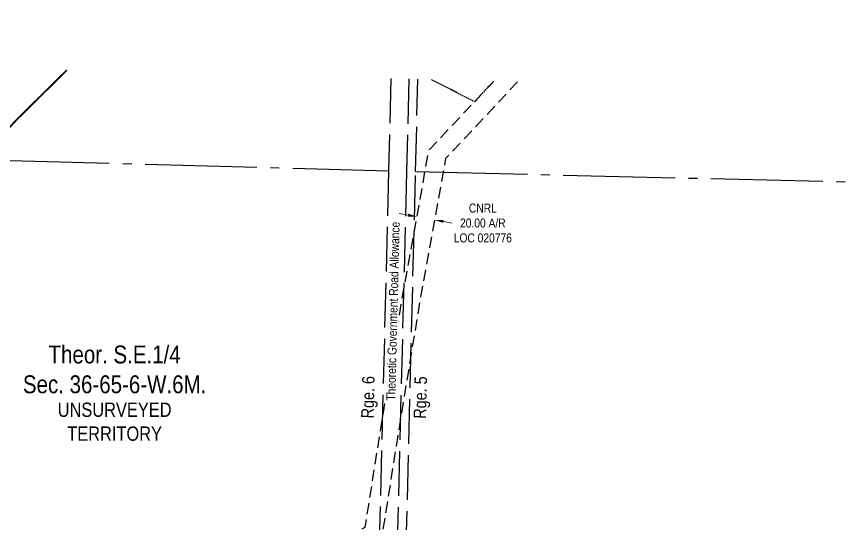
# Model space of a CAD drawing. Extents: x 383425 to 391668, y 6055101 to 6059545.
# Drawn here: x 386368 to 387293, y 6058963 to 6059529 of the extents above; entities that cross this region are included whole.
import ezdxf

# ---------------------------------------------------------------- set-up
doc = ezdxf.new("R2010")
doc.units = 0
doc.header["$LTSCALE"] = 5
doc.header["$PDMODE"] = 35
doc.header["$PDSIZE"] = 20
for name, pattern in [('DASHDOT2', [12.7, 6.35, -3.175, 0, -3.175]), ('foc-ACCESSROAD', [3.75, 2.5, -1.25]), ('foc-QUARTERLINE', [33, 25, -3, 2, -3]), ('foc-UNSURVEYED', [12.5, 10, -2.5]), ('WELLS', [0.5, 0.375, -0.125])]:
    doc.linetypes.add(name, pattern=pattern)
doc.layers.get('Defpoints').update_dxf_attribs({"color": 9})
for name, color, linetype in [('-WS', 115, 'WELLS'), ('AS-WILDLIFE', 131, 'DASHDOT2'), ('C-SYMBOL', 7, 'Continuous'), ('D-TXT', 6, 'Continuous'), ('F-AR', 190, 'foc-ACCESSROAD'), ('L-QSEC', 8, 'foc-QUARTERLINE'), ('L-ROAD-T', 7, 'Continuous'), ('L-UNS-T', 3, 'Continuous'), ('L-USEC', 7, 'foc-UNSURVEYED')]:
    doc.layers.add(name, color=color, linetype=linetype)
doc.layers.add('F-AR-T', color=190, linetype='Continuous', lineweight=9)
doc.styles.add('175L', font='ARIALN.TTF', dxfattribs={"height": 20})
doc.styles.add('80CG', font='ARIALN.TTF', dxfattribs={"height": 10})
doc.styles.add('80L', font='ARIALN.TTF', dxfattribs={"height": 10})
doc.dimstyles.new('Compass 5 000', dxfattribs={"dimscale": 5, "dimtxt": 9, "dimasz": 2, "dimexe": 0.2, "dimexo": 0.0625, "dimgap": 0.5, "dimtad": 0, "dimtih": 1, "dimtoh": 1, "dimzin": 0, "dimdsep": 46, "dimtxsty": '80CG', "dimcen": 0.1, "dimse1": 1, "dimse2": 1, "dimclrd": 256, "dimclrt": 256, "dimaunit": 1, "dimadec": 4, "dimazin": 0, "dimtfac": 0.06, "dimtofl": 0, "dimtmove": 0, "dimatfit": 1, "dimfxl": 0.2, "dimtolj": 1, "dimtzin": 0, "dimlwd": -1, "dimarcsym": 0})

# ---------------------------------------------------------------- blocks, each defined once
blk = doc.blocks.new('*D64')
at = {"layer": 'Defpoints', "color": 0, "transparency": 16777216}
for p in [(386817.68, 6059320.88), (386837.36, 6059317.32), (386834.59, 6059302.01)]:
    blk.add_point(p, dxfattribs=at)
at = {"layer": 'F-AR-T', "transparency": 16777216}
for p, q in [((386805.07, 6059307.35), (386795.23, 6059309.14)), ((386844.43, 6059300.22), (386854.27, 6059298.44))]:
    blk.add_line(p, q, dxfattribs=at)
for points in [[(386805.37, 6059308.99), (386804.77, 6059305.71), (386814.91, 6059305.57)], [(386844.72, 6059301.86), (386844.13, 6059298.58), (386834.59, 6059302.01)]]:
    blk.add_solid(points, dxfattribs=at)
at = {"layer": 'F-AR-T', "transparency": 16777216, "insert": (386888.57, 6059298.44), "char_height": 10, "attachment_point": 5, "style": '80CG'}
blk.add_mtext('\\A1;CNRL\\P20.00 A/R\\PLOC 020776', dxfattribs=at)

msp = doc.modelspace()

# ---------------------------------------------------------------- linework, layer by layer
at = {"layer": '-WS', "flags": 128}
msp.add_lwpolyline([(386900.684, 6059456.87), (386879.162, 6059433.955), (386831.161, 6059458.691)], dxfattribs=at)
at = {"layer": 'AS-WILDLIFE', "const_width": 1.999, "flags": 128}
msp.add_lwpolyline([(384183.015, 6059528.068), (384200.567, 6059442.873), (384244.144, 6059246.537), (384256.539, 6059213.166), (384292.264, 6059152.085), (384320.347, 6059123.798), (384357.107, 6059096.954), (384392.292, 6059075.088), (384430.191, 6059046.023), (384615.506, 6059026.71), (384834.19, 6059003.919), (385082.231, 6058972.984), (385477.232, 6058854.248), (385621.618, 6058810.847), (385776.624, 6058764.25), (385895.137, 6058859.573), (386101.719, 6059122.764), (386367.145, 6059413.224), (386424.001, 6059469.358)], dxfattribs=at)
at = {"layer": 'F-AR', "flags": 128}
msp.add_lwpolyline([(386927.458, 6059456.169), (386846.996, 6059370.502), (386844.226, 6059355.212), (386819.322, 6059217.759), (386808.289, 6059150.839), (386797.975, 6059088.272), (386776.795, 6058954.983), (386780.438, 6058947.561), (386772.317, 6058919.134), (386751.106, 6058844.87), (386744.571, 6058820.037), (386734.322, 6058781.085), (386733.793, 6058779.074), (386731.731, 6058771.237), (386700.549, 6058770.261), (386703.246, 6058780.555), (386711.044, 6058810.313), (386722.222, 6058852.966), (386751.596, 6058955.8), (386757.13, 6058958.616), (386776.33, 6059079.469), (386778.276, 6059091.714), (386799.617, 6059221.168), (386811.722, 6059287.976), (386823.991, 6059355.694), (386828.374, 6059379.883), (386879.162, 6059433.955), (386900.684, 6059456.87)], dxfattribs=at)
at = {"layer": 'L-QSEC'}
for p, q in [((386016.473, 6059377.811), (386783.27, 6059356.66)), ((386813.42, 6059355.95), (387569.36, 6059338.009))]:
    msp.add_line(p, q, dxfattribs=at)
at = {"layer": 'L-USEC'}
for p, q in [((386785.856, 6059459.878), (386783.27, 6059356.66)), ((386805.962, 6059459.375), (386803.376, 6059356.156)), ((386813.42, 6059355.95), (386816.004, 6059459.089)), ((386783.27, 6059356.66), (386763.14, 6058552.63)), ((386803.376, 6059356.157), (386783.246, 6058552.127)), ((386793.3, 6058551.91), (386813.42, 6059355.95))]:
    msp.add_line(p, q, dxfattribs=at)

# ---------------------------------------------------------------- texts
at = {"layer": 'C-SYMBOL', "color": 3, "insert": (386477.233, 6059161.662), "char_height": 19.99238, "width": 203.16486, "attachment_point": 2, "style": '175L'}
msp.add_mtext('Theor. S.E.1/4\\PSec. 36-65-6-W.6M.', dxfattribs=at)
at = {"layer": 'D-TXT', "color": 3, "style": '80L'}
for s, p in [('Rge. 6', (386766.547, 6059080.173)), ('Rge. 5', (386825.106, 6059079.793))]:
    msp.add_text(s, height=13.9947, rotation=88.565821, dxfattribs=at).set_placement(p)
at = {"layer": 'L-UNS-T', "color": 3, "insert": (386477.233, 6059076.503), "char_height": 15.9939, "attachment_point": 5, "style": '80L'}
msp.add_mtext_dynamic_manual_height_columns('UNSURVEYED TERRITORY', width=126.41375, gutter_width=47.5, heights=[0], dxfattribs=at)

# ---------------------------------------------------------------- next in the draw order: texts
at = {"layer": 'L-ROAD-T', "insert": (386783.255, 6059200.153), "char_height": 9.99619, "width": 199.47145, "attachment_point": 2, "rotation": 88.565821, "style": '80L', "bg_fill": 3, "box_fill_scale": 1.15, "bg_fill_color": 256, "bg_fill_true_color": 256, "bg_fill_transparency": 0}
msp.add_mtext('Theoretic Government Road Allowance', dxfattribs=at)

# ---------------------------------------------------------------- next in the draw order: dimensions: what is measured, and where the dimension line sits
at = {"layer": 'F-AR-T'}
dim = msp.add_aligned_dim(p1=(386817.684, 6059320.881), p2=(386837.36, 6059317.316), distance=-15.56, text='CNRL\\P20.00 A/R\\PLOC 020776', dimstyle='Compass 5 000', dxfattribs=at)
dim.commit()
dim.dimension.update_dxf_attribs({"geometry": '*D64', "text_midpoint": (386888.566, 6059298.44)})

doc.saveas('drawing.dxf')
